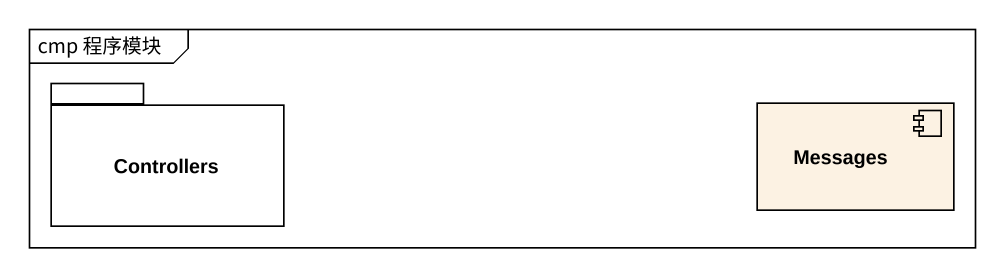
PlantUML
@startuml
mainframe cmp 程序模块
package Controllers {
}
component Messages
@enduml
